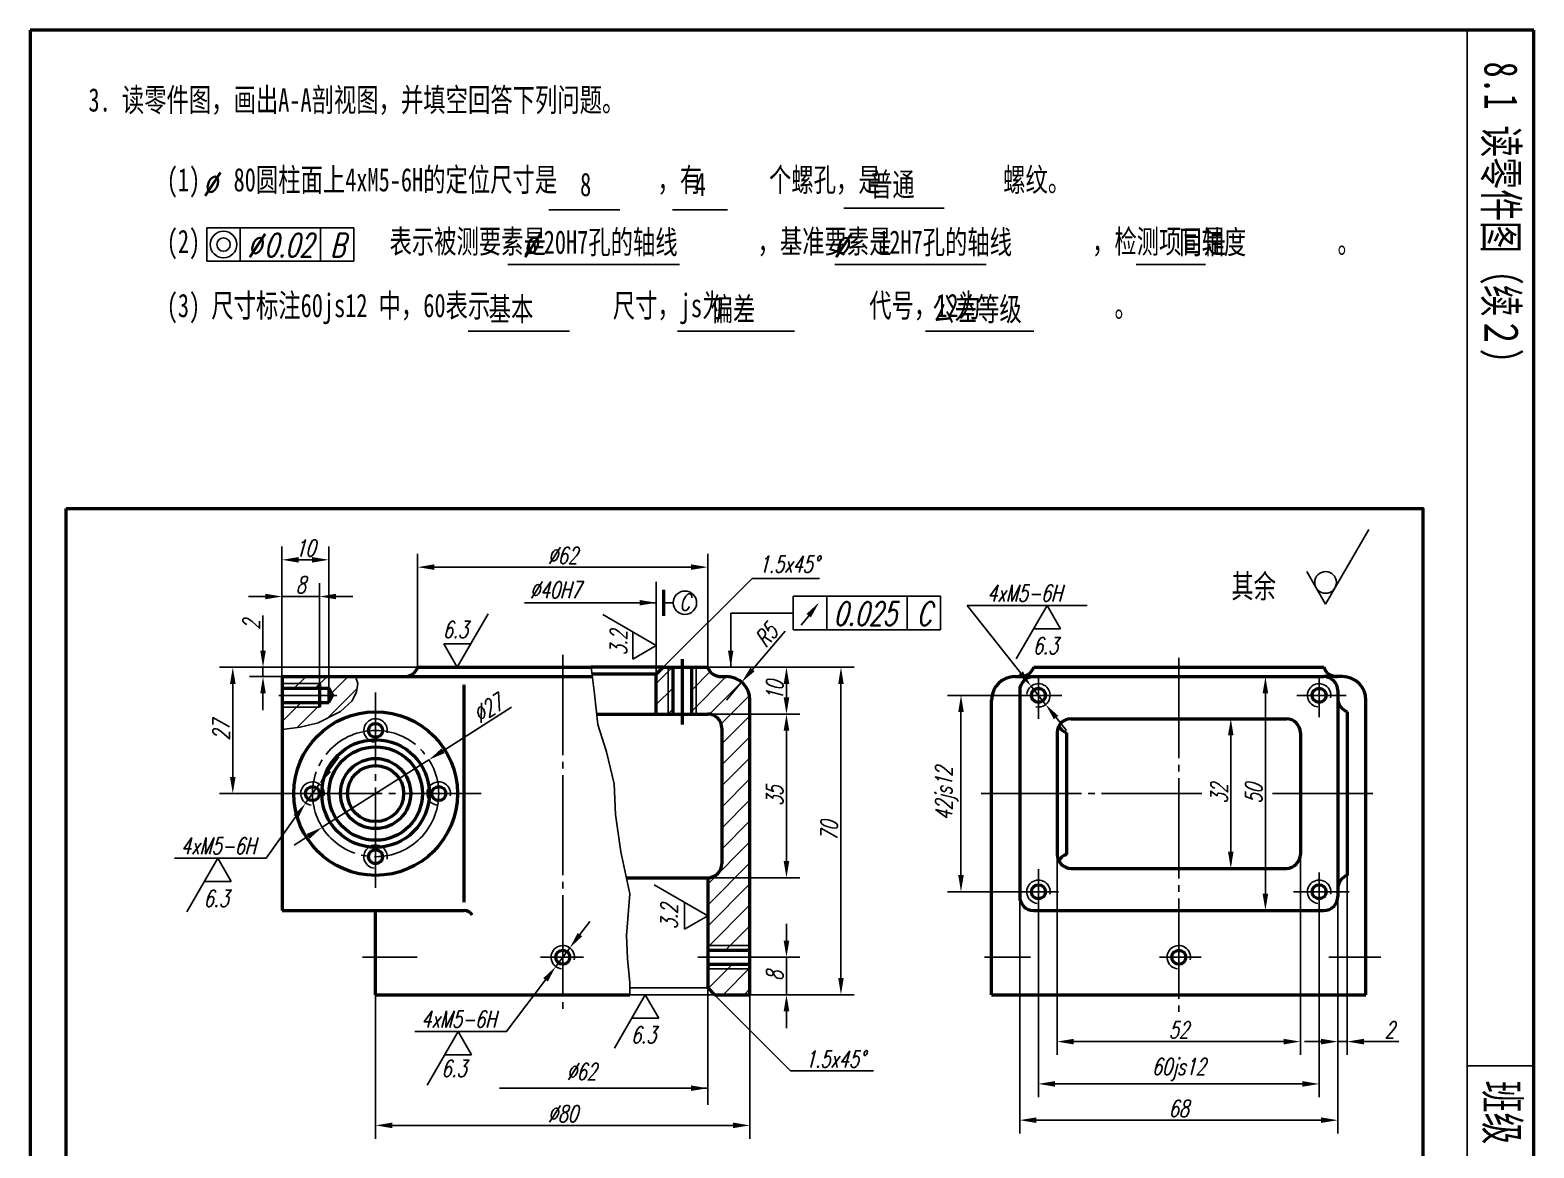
# Model space of a CAD drawing. Header units: millimetres. Extents: x -523 to 1030, y -411 to 275.
# Drawn here: x 91.7 to 316.7, y 108.1 to 275.4 of the extents above; entities that cross this region are included whole.
import ezdxf

# ---------------------------------------------------------------- set-up
doc = ezdxf.new("R2010")
doc.units = ezdxf.units.MM
doc.header["$PDMODE"] = 33
doc.header["$PDSIZE"] = 1.5
doc.linetypes.add('myCENTER', pattern=[18, 15, -1, 1, -1])
for name, color, linetype, lineweight in [('中心线', 7, 'myCENTER', 25), ('剖面线', 7, 'Continuous', 25), ('尺寸', 7, 'Continuous', 25), ('文字', 7, 'Continuous', 25), ('标注', 7, 'Continuous', 25), ('标题文字', 7, 'Continuous', 25), ('答案文字', 1, 'Continuous', 25), ('粗实线', 7, 'Continuous', 50), ('细实线', 7, 'Continuous', 25)]:
    doc.layers.add(name, color=color, linetype=linetype, lineweight=lineweight)
doc.styles.add('字母标注-3.5号', font='txt.shx', dxfattribs={"width": 0.7, "oblique": 15, "height": 3.5})
doc.styles.add('尺寸文字1-2.5号', font='txt.shx', dxfattribs={"width": 0.7, "oblique": 15, "height": 2.5})
doc.styles.add('标题汉字1-5号', font='SimSun.ttf', dxfattribs={"width": 0.7, "height": 5})
doc.styles.add('标题汉字2-3.5号', font='SimSun.ttf', dxfattribs={"width": 0.7, "height": 3.5})
doc.dimstyles.new('尺寸25', dxfattribs={"dimtxt": 2.5, "dimasz": 2.5, "dimexe": 2, "dimexo": 0, "dimgap": 0.5, "dimtad": 1, "dimdec": 0, "dimdsep": 46, "dimtxsty": '尺寸文字1-2.5号', "dimcen": 0, "dimadec": 0, "dimazin": 0, "dimtol": 1, "dimtp": 0.039, "dimtfac": 0.6, "dimtdec": 3, "dimtmove": 0, "dimatfit": 3, "dimfxl": 0, "dimarcsym": 0})
pattern_1 = [(45, (-1819.7339, -35.937), (-1.5715448, 1.5715448), [])]

# ---------------------------------------------------------------- blocks, each defined once
blk = doc.blocks.new('*D161')
at = {"layer": 'Defpoints', "color": 0}
for p in [(288.75, 148.89), (287.35, 131.04), (288.75, 124.02)]:
    blk.add_point(p, dxfattribs=at)
at = {"layer": '尺寸', "color": 0, "lineweight": -2}
for p, q in [((288.75, 148.89), (288.75, 122.02)), ((287.35, 131.04), (287.35, 122.02)), ((284.85, 124.02), (282.35, 124.02)), ((287.35, 124.02), (288.75, 124.02)), ((291.25, 124.02), (296.48, 124.02))]:
    blk.add_line(p, q, dxfattribs=at)
at = {"layer": '尺寸', "color": 0}
for points in [[(284.85, 124.44), (284.85, 123.6), (287.35, 124.02)], [(291.25, 124.44), (291.25, 123.6), (288.75, 124.02)]]:
    blk.add_solid(points, dxfattribs=at)
at = {"layer": '尺寸', "color": 0, "insert": (295.11, 125.77), "char_height": 2.5, "attachment_point": 5, "style": '尺寸文字1-2.5号'}
blk.add_mtext('2', dxfattribs=at)
blk = doc.blocks.new('*D162')
at = {"layer": 'Defpoints', "color": 0}
for p in [(239.75, 145.74), (287.35, 145.74), (287.35, 112.26)]:
    blk.add_point(p, dxfattribs=at)
at = {"layer": '尺寸', "color": 0, "lineweight": -2}
for p, q in [((239.75, 145.74), (239.75, 110.26)), ((287.35, 145.74), (287.35, 110.26)), ((242.25, 112.26), (284.85, 112.26))]:
    blk.add_line(p, q, dxfattribs=at)
at = {"layer": '尺寸', "color": 0}
for points in [[(242.25, 112.68), (242.25, 111.85), (239.75, 112.26)], [(284.85, 112.68), (284.85, 111.85), (287.35, 112.26)]]:
    blk.add_solid(points, dxfattribs=at)
at = {"layer": '尺寸', "color": 0, "insert": (263.55, 114.01), "char_height": 2.5, "attachment_point": 5, "style": '尺寸文字1-2.5号'}
blk.add_mtext('68', dxfattribs=at)
blk = doc.blocks.new('*D163')
at = {"layer": 'Defpoints', "color": 0}
for p in [(242.55, 142.57), (284.55, 142.08), (284.55, 117.69)]:
    blk.add_point(p, dxfattribs=at)
at = {"layer": '尺寸', "color": 0, "lineweight": -2}
for p, q in [((242.55, 142.57), (242.55, 115.69)), ((284.55, 142.08), (284.55, 115.69)), ((245.05, 117.69), (282.05, 117.69))]:
    blk.add_line(p, q, dxfattribs=at)
at = {"layer": '尺寸', "color": 0}
for points in [[(245.05, 118.11), (245.05, 117.27), (242.55, 117.69)], [(282.05, 118.11), (282.05, 117.27), (284.55, 117.69)]]:
    blk.add_solid(points, dxfattribs=at)
at = {"layer": '尺寸', "color": 0, "insert": (263.55, 119.86), "char_height": 2.5, "attachment_point": 5, "style": '尺寸文字1-2.5号'}
blk.add_mtext('60js12', dxfattribs=at)
blk = doc.blocks.new('*D164')
at = {"layer": 'Defpoints', "color": 0}
for p in [(245.35, 152.04), (281.75, 152.04), (281.75, 124.02)]:
    blk.add_point(p, dxfattribs=at)
at = {"layer": '尺寸', "color": 0, "lineweight": -2}
for p, q in [((245.35, 152.04), (245.35, 122.02)), ((281.75, 152.04), (281.75, 122.02)), ((247.85, 124.02), (279.25, 124.02))]:
    blk.add_line(p, q, dxfattribs=at)
at = {"layer": '尺寸', "color": 0}
for points in [[(247.85, 124.44), (247.85, 123.6), (245.35, 124.02)], [(279.25, 124.44), (279.25, 123.6), (281.75, 124.02)]]:
    blk.add_solid(points, dxfattribs=at)
at = {"layer": '尺寸', "color": 0, "insert": (263.55, 125.77), "char_height": 2.5, "attachment_point": 5, "style": '尺寸文字1-2.5号'}
blk.add_mtext('52', dxfattribs=at)
blk = doc.blocks.new('*D165')
at = {"layer": 'Defpoints', "color": 0}
for p in [(276.52, 178.64), (277.05, 178.64), (277.05, 143.64)]:
    blk.add_point(p, dxfattribs=at)
at = {"layer": '尺寸', "color": 0, "lineweight": -2}
for p, q in [((277.05, 178.64), (274.52, 178.64)), ((276.52, 146.14), (276.52, 176.14)), ((277.05, 143.64), (274.52, 143.64))]:
    blk.add_line(p, q, dxfattribs=at)
at = {"layer": '尺寸', "color": 0}
for points in [[(276.1, 176.14), (276.93, 176.14), (276.52, 178.64)], [(276.1, 146.14), (276.93, 146.14), (276.52, 143.64)]]:
    blk.add_solid(points, dxfattribs=at)
at = {"layer": '尺寸', "color": 0, "insert": (274.77, 161.14), "char_height": 2.5, "attachment_point": 5, "rotation": 90, "style": '尺寸文字1-2.5号'}
blk.add_mtext('50', dxfattribs=at)
blk = doc.blocks.new('*D166')
at = {"layer": 'Defpoints', "color": 0}
for p in [(271.34, 172.34), (272.05, 172.34), (271.69, 149.94)]:
    blk.add_point(p, dxfattribs=at)
at = {"layer": '尺寸', "color": 0, "lineweight": -2}
for p, q in [((272.05, 172.34), (269.34, 172.34)), ((271.34, 152.44), (271.34, 169.84)), ((271.69, 149.94), (269.34, 149.94))]:
    blk.add_line(p, q, dxfattribs=at)
at = {"layer": '尺寸', "color": 0}
for points in [[(270.92, 169.84), (271.75, 169.84), (271.34, 172.34)], [(270.92, 152.44), (271.75, 152.44), (271.34, 149.94)]]:
    blk.add_solid(points, dxfattribs=at)
at = {"layer": '尺寸', "color": 0, "insert": (269.59, 161.14), "char_height": 2.5, "attachment_point": 5, "rotation": 90, "style": '尺寸文字1-2.5号'}
blk.add_mtext('32', dxfattribs=at)
blk = doc.blocks.new('*D167')
at = {"layer": 'Defpoints', "color": 0}
for p in [(230.97, 175.84), (238.75, 175.84), (238.75, 146.44)]:
    blk.add_point(p, dxfattribs=at)
at = {"layer": '尺寸', "color": 0, "lineweight": -2}
for p, q in [((238.75, 175.84), (228.97, 175.84)), ((230.97, 148.94), (230.97, 173.34)), ((238.75, 146.44), (228.97, 146.44))]:
    blk.add_line(p, q, dxfattribs=at)
at = {"layer": '尺寸', "color": 0}
for points in [[(230.56, 173.34), (231.39, 173.34), (230.97, 175.84)], [(230.56, 148.94), (231.39, 148.94), (230.97, 146.44)]]:
    blk.add_solid(points, dxfattribs=at)
at = {"layer": '尺寸', "color": 0, "insert": (228.81, 161.14), "char_height": 2.5, "attachment_point": 5, "rotation": 90, "style": '尺寸文字1-2.5号'}
blk.add_mtext('42js12', dxfattribs=at)
blk = doc.blocks.new('*D168')
at = {"layer": 'Defpoints', "color": 0}
for p in [(241.46, 177.22), (243.64, 174.47)]:
    blk.add_point(p, dxfattribs=at)
at = {"layer": '尺寸', "color": 0, "lineweight": -2}
for p, q in [((231.88, 189.29), (239.91, 179.17)), ((243.64, 174.47), (241.46, 177.22)), ((245.19, 172.52), (246.75, 170.56))]:
    blk.add_line(p, q, dxfattribs=at)
at = {"layer": '尺寸', "color": 0}
for points in [[(240.24, 179.43), (239.58, 178.91), (241.46, 177.22)], [(245.52, 172.78), (244.87, 172.26), (243.64, 174.47)]]:
    blk.add_solid(points, dxfattribs=at)
blk = doc.blocks.new('*D169')
at = {"layer": 'Defpoints', "color": 0}
for p in [(143.38, 131.04), (199.38, 131.04), (199.38, 111.48)]:
    blk.add_point(p, dxfattribs=at)
at = {"layer": '尺寸', "color": 0, "lineweight": -2}
for p, q in [((143.38, 131.04), (143.38, 109.48)), ((199.38, 131.04), (199.38, 109.48)), ((145.88, 111.48), (196.88, 111.48))]:
    blk.add_line(p, q, dxfattribs=at)
at = {"layer": '尺寸', "color": 0}
for points in [[(145.88, 111.9), (145.88, 111.07), (143.38, 111.48)], [(196.88, 111.9), (196.88, 111.07), (199.38, 111.48)]]:
    blk.add_solid(points, dxfattribs=at)
at = {"layer": '尺寸', "color": 0, "insert": (171.38, 113.23), "char_height": 2.5, "attachment_point": 5, "style": '尺寸文字1-2.5号'}
blk.add_mtext('%%c80', dxfattribs=at)
blk = doc.blocks.new('*D104')
at = {"layer": 'Defpoints', "color": 0}
for p in [(172.44, 138.04), (170.33, 135.25)]:
    blk.add_point(p, dxfattribs=at)
at = {"layer": '尺寸', "color": 0, "lineweight": -2}
for p, q in [((173.95, 140.03), (175.46, 142.02)), ((172.44, 138.04), (170.33, 135.25)), ((162.93, 125.5), (168.82, 133.26))]:
    blk.add_line(p, q, dxfattribs=at)
at = {"layer": '尺寸', "color": 0}
for points in [[(173.62, 140.28), (174.29, 139.78), (172.44, 138.04)], [(168.48, 133.51), (169.15, 133.01), (170.33, 135.25)]]:
    blk.add_solid(points, dxfattribs=at)
blk = doc.blocks.new('*D170')
at = {"layer": 'Defpoints', "color": 0}
for p in [(134.95, 162.57), (132.92, 159.72)]:
    blk.add_point(p, dxfattribs=at)
at = {"layer": '尺寸', "color": 0, "lineweight": -2}
for p, q in [((136.41, 164.6), (137.87, 166.63)), ((134.95, 162.57), (132.92, 159.72)), ((126.99, 151.46), (131.46, 157.69))]:
    blk.add_line(p, q, dxfattribs=at)
at = {"layer": '尺寸', "color": 0}
for points in [[(136.07, 164.84), (136.75, 164.36), (134.95, 162.57)], [(131.12, 157.93), (131.8, 157.45), (132.92, 159.72)]]:
    blk.add_solid(points, dxfattribs=at)
blk = doc.blocks.new('*D171')
at = {"layer": 'Defpoints', "color": 0}
for p in [(151.37, 166.2), (135.4, 156.09)]:
    blk.add_point(p, dxfattribs=at)
at = {"layer": '尺寸', "color": 0, "lineweight": -2}
for p, q in [((163.74, 174.05), (153.48, 167.54)), ((135.4, 156.09), (151.37, 166.2)), ((133.29, 154.75), (131.18, 153.41))]:
    blk.add_line(p, q, dxfattribs=at)
at = {"layer": '尺寸', "color": 0}
for points in [[(153.25, 167.9), (153.7, 167.19), (151.37, 166.2)], [(133.07, 155.1), (133.52, 154.39), (135.4, 156.09)]]:
    blk.add_solid(points, dxfattribs=at)
at = {"layer": '尺寸', "color": 0, "insert": (160.19, 173.87), "char_height": 2.5, "attachment_point": 5, "rotation": 32.3729, "style": '尺寸文字1-2.5号'}
blk.add_mtext('%%c27', dxfattribs=at)
blk = doc.blocks.new('*D172')
at = {"layer": 'Defpoints', "color": 0}
for p in [(136.38, 196.13), (129.38, 192.63), (136.38, 176.89)]:
    blk.add_point(p, dxfattribs=at)
at = {"layer": '尺寸', "color": 0, "lineweight": -2}
for p, q in [((129.38, 192.63), (129.38, 198.13)), ((136.38, 176.89), (136.38, 198.13)), ((131.88, 196.13), (133.88, 196.13))]:
    blk.add_line(p, q, dxfattribs=at)
at = {"layer": '尺寸', "color": 0}
for points in [[(131.88, 196.54), (131.88, 195.71), (129.38, 196.13)], [(133.88, 196.54), (133.88, 195.71), (136.38, 196.13)]]:
    blk.add_solid(points, dxfattribs=at)
at = {"layer": '尺寸', "color": 0, "insert": (132.88, 197.88), "char_height": 2.5, "attachment_point": 5, "style": '尺寸文字1-2.5号'}
blk.add_mtext('10', dxfattribs=at)
blk = doc.blocks.new('*D173')
at = {"layer": 'Defpoints', "color": 0}
for p in [(134.98, 190.63), (129.38, 178.64), (134.98, 177.59)]:
    blk.add_point(p, dxfattribs=at)
at = {"layer": '尺寸', "color": 0, "lineweight": -2}
for p, q in [((129.38, 178.64), (129.38, 192.63)), ((134.98, 177.59), (134.98, 192.63)), ((126.88, 190.63), (124.38, 190.63)), ((129.38, 190.63), (134.98, 190.63)), ((137.48, 190.63), (139.98, 190.63))]:
    blk.add_line(p, q, dxfattribs=at)
at = {"layer": '尺寸', "color": 0}
for points in [[(126.88, 191.05), (126.88, 190.22), (129.38, 190.63)], [(137.48, 191.05), (137.48, 190.22), (134.98, 190.63)]]:
    blk.add_solid(points, dxfattribs=at)
at = {"layer": '尺寸', "color": 0, "insert": (132.18, 192.38), "char_height": 2.5, "attachment_point": 5, "style": '尺寸文字1-2.5号'}
blk.add_mtext('8', dxfattribs=at)
blk = doc.blocks.new('*D174')
at = {"layer": 'Defpoints', "color": 0}
for p in [(122.02, 180.04), (124.54, 180.04), (129.38, 161.14)]:
    blk.add_point(p, dxfattribs=at)
at = {"layer": '尺寸', "color": 0, "lineweight": -2}
for p, q in [((124.54, 180.04), (120.02, 180.04)), ((122.02, 163.64), (122.02, 177.54)), ((129.38, 161.14), (120.02, 161.14))]:
    blk.add_line(p, q, dxfattribs=at)
at = {"layer": '尺寸', "color": 0}
for points in [[(121.6, 177.54), (122.44, 177.54), (122.02, 180.04)], [(121.6, 163.64), (122.44, 163.64), (122.02, 161.14)]]:
    blk.add_solid(points, dxfattribs=at)
at = {"layer": '尺寸', "color": 0, "insert": (120.27, 170.59), "char_height": 2.5, "attachment_point": 5, "rotation": 90, "style": '尺寸文字1-2.5号'}
blk.add_mtext('27', dxfattribs=at)
blk = doc.blocks.new('*D175')
at = {"layer": 'Defpoints', "color": 0}
for p in [(126.54, 180.04), (149.68, 180.04), (129.38, 178.64)]:
    blk.add_point(p, dxfattribs=at)
at = {"layer": '尺寸', "color": 0, "lineweight": -2}
for p, q in [((126.54, 182.54), (126.54, 187.77)), ((149.68, 180.04), (124.54, 180.04)), ((126.54, 178.64), (126.54, 180.04)), ((129.38, 178.64), (124.54, 178.64)), ((126.54, 176.14), (126.54, 173.64))]:
    blk.add_line(p, q, dxfattribs=at)
at = {"layer": '尺寸', "color": 0}
for points in [[(126.13, 182.54), (126.96, 182.54), (126.54, 180.04)], [(126.13, 176.14), (126.96, 176.14), (126.54, 178.64)]]:
    blk.add_solid(points, dxfattribs=at)
at = {"layer": '尺寸', "color": 0, "insert": (124.79, 186.41), "char_height": 2.5, "attachment_point": 5, "rotation": 90, "style": '尺寸文字1-2.5号'}
blk.add_mtext('2', dxfattribs=at)
blk = doc.blocks.new('*D176')
at = {"layer": 'Defpoints', "color": 0}
for p in [(199.38, 173.04), (193.08, 148.54), (204.86, 148.54)]:
    blk.add_point(p, dxfattribs=at)
at = {"layer": '尺寸', "color": 0, "lineweight": -2}
for p, q in [((199.38, 173.04), (206.86, 173.04)), ((204.86, 170.54), (204.86, 151.04)), ((193.08, 148.54), (206.86, 148.54))]:
    blk.add_line(p, q, dxfattribs=at)
at = {"layer": '尺寸', "color": 0}
for points in [[(204.44, 170.54), (205.28, 170.54), (204.86, 173.04)], [(204.44, 151.04), (205.28, 151.04), (204.86, 148.54)]]:
    blk.add_solid(points, dxfattribs=at)
at = {"layer": '尺寸', "color": 0, "insert": (203.11, 160.79), "char_height": 2.5, "attachment_point": 5, "rotation": 90, "style": '尺寸文字1-2.5号'}
blk.add_mtext('35', dxfattribs=at)
blk = doc.blocks.new('*D177')
at = {"layer": 'Defpoints', "color": 0}
for p in [(193.08, 180.04), (193.08, 173.04), (204.86, 173.04)]:
    blk.add_point(p, dxfattribs=at)
at = {"layer": '尺寸', "color": 0, "lineweight": -2}
for p, q in [((193.08, 180.04), (206.86, 180.04)), ((204.86, 177.54), (204.86, 175.54)), ((193.08, 173.04), (206.86, 173.04))]:
    blk.add_line(p, q, dxfattribs=at)
at = {"layer": '尺寸', "color": 0}
for points in [[(204.44, 177.54), (205.28, 177.54), (204.86, 180.04)], [(204.44, 175.54), (205.28, 175.54), (204.86, 173.04)]]:
    blk.add_solid(points, dxfattribs=at)
at = {"layer": '尺寸', "color": 0, "insert": (203.11, 176.54), "char_height": 2.5, "attachment_point": 5, "rotation": 90, "style": '尺寸文字1-2.5号'}
blk.add_mtext('10', dxfattribs=at)
blk = doc.blocks.new('*D105')
at = {"layer": 'Defpoints', "color": 0}
for p in [(193.08, 180.04), (213.01, 180.04), (206.86, 131.04)]:
    blk.add_point(p, dxfattribs=at)
at = {"layer": '尺寸', "color": 0, "lineweight": -2}
for p, q in [((193.08, 180.04), (215.01, 180.04)), ((213.01, 133.54), (213.01, 177.54)), ((206.86, 131.04), (215.01, 131.04))]:
    blk.add_line(p, q, dxfattribs=at)
at = {"layer": '尺寸', "color": 0}
for points in [[(212.6, 177.54), (213.43, 177.54), (213.01, 180.04)], [(212.6, 133.54), (213.43, 133.54), (213.01, 131.04)]]:
    blk.add_solid(points, dxfattribs=at)
at = {"layer": '尺寸', "color": 0, "insert": (211.26, 155.54), "char_height": 2.5, "attachment_point": 5, "rotation": 90, "style": '尺寸文字1-2.5号'}
blk.add_mtext('70', dxfattribs=at)
blk = doc.blocks.new('*D178')
at = {"layer": 'Defpoints', "color": 0}
for p in [(201.26, 136.64), (204.86, 136.64), (199.38, 131.04)]:
    blk.add_point(p, dxfattribs=at)
at = {"layer": '尺寸', "color": 0, "lineweight": -2}
for p, q in [((204.86, 139.14), (204.86, 141.64)), ((201.26, 136.64), (206.86, 136.64)), ((204.86, 131.04), (204.86, 136.64)), ((199.38, 131.04), (206.86, 131.04)), ((204.86, 128.54), (204.86, 126.04))]:
    blk.add_line(p, q, dxfattribs=at)
at = {"layer": '尺寸', "color": 0}
for points in [[(204.44, 139.14), (205.28, 139.14), (204.86, 136.64)], [(204.44, 128.54), (205.28, 128.54), (204.86, 131.04)]]:
    blk.add_solid(points, dxfattribs=at)
at = {"layer": '尺寸', "color": 0, "insert": (203.11, 133.84), "char_height": 2.5, "attachment_point": 5, "rotation": 90, "style": '尺寸文字1-2.5号'}
blk.add_mtext('8', dxfattribs=at)
blk = doc.blocks.new('*D179')
at = {"layer": 'Defpoints', "color": 0}
for p in [(198.15, 177.81), (195.88, 175.14)]:
    blk.add_point(p, dxfattribs=at)
at = {"layer": '尺寸', "color": 0, "lineweight": -2}
for p, q in [((204.65, 185.44), (199.77, 179.71)), ((195.88, 175.14), (198.15, 177.81))]:
    blk.add_line(p, q, dxfattribs=at)
at = {"layer": '尺寸', "color": 0}
blk.add_solid([(199.46, 179.98), (200.09, 179.44), (198.15, 177.81)], dxfattribs=at)
at = {"layer": '尺寸', "color": 0, "insert": (201.83, 184.83), "char_height": 2.5, "attachment_point": 5, "rotation": 49.6071, "style": '尺寸文字1-2.5号'}
blk.add_mtext('R5', dxfattribs=at)
blk = doc.blocks.new('*D180')
at = {"layer": 'Defpoints', "color": 0}
for p in [(193.08, 195.03), (149.68, 180.04), (193.08, 180.04)]:
    blk.add_point(p, dxfattribs=at)
at = {"layer": '尺寸', "color": 0, "lineweight": -2}
for p, q in [((149.68, 180.04), (149.68, 197.03)), ((193.08, 180.04), (193.08, 197.03)), ((152.18, 195.03), (190.58, 195.03))]:
    blk.add_line(p, q, dxfattribs=at)
at = {"layer": '尺寸', "color": 0}
for points in [[(152.18, 195.45), (152.18, 194.62), (149.68, 195.03)], [(190.58, 195.45), (190.58, 194.62), (193.08, 195.03)]]:
    blk.add_solid(points, dxfattribs=at)
at = {"layer": '尺寸', "color": 0, "insert": (171.38, 196.78), "char_height": 2.5, "attachment_point": 5, "style": '尺寸文字1-2.5号'}
blk.add_mtext('%%C62', dxfattribs=at)

msp = doc.modelspace()

# ---------------------------------------------------------------- hatches: boundary and pattern name
at = {"layer": '剖面线'}
h = msp.add_hatch(dxfattribs=at)
h.set_pattern_fill('ANSI31', color=256, scale=0.7, style=0)
h.set_pattern_definition(pattern_1)
h.paths.add_polyline_path([(187.835, 180.045), (186.435, 180.045), (185.385, 178.995), (185.385, 173.045), (187.835, 173.045)])
h.paths.add_polyline_path([(199.385, 175.145, 0.4142136), (195.885, 178.645), (195.065, 178.645, -0.3178372), (193.085, 180.045), (190.635, 180.045), (190.635, 173.045), (193.085, 173.045, -0.4142136), (195.185, 170.945), (195.185, 150.645, -0.4142136), (193.085, 148.545), (193.085, 137.695), (199.385, 137.695)])
h.paths.add_polyline_path([(199.385, 135.595), (193.085, 135.595), (193.085, 132.045), (194.085, 131.045), (199.385, 131.045)])
h = msp.add_hatch(dxfattribs=at)
h.set_pattern_fill('ANSI31', color=256, scale=0.7, style=0)
h.set_pattern_definition(pattern_1)
h.paths.add_polyline_path([(140.53, 176.388), (140.728, 177.637), (140.398, 178.645), (129.385, 178.645), (129.385, 176.895), (136.385, 176.895), (136.991, 175.845), (136.385, 174.795), (129.385, 174.795), (129.385, 170.731), (132.099, 171.06), (134.8, 171.718), (138.159, 173.428), (139.871, 175.006)])

# ---------------------------------------------------------------- linework, layer by layer
at = {"layer": '中心线'}
for p, q in [((171.385, 181.914), (171.385, 128.476)), ((263.551, 181.447), (263.551, 128.476)), ((242.551, 178.645), (242.551, 172.347)), ((284.551, 178.645), (284.551, 172.589)), ((137.603, 175.845), (128.915, 175.845)), ((143.385, 147.031), (143.385, 176.272)), ((238.75, 175.845), (246.053, 175.845)), ((281.216, 175.845), (288.617, 175.845)), ((129.385, 161.145), (159.158, 161.145)), ((234.007, 161.145), (267.583, 161.145)), ((277.59, 161.145), (293.364, 161.145)), ((242.551, 149.829), (242.551, 142.565)), ((284.551, 149.345), (284.551, 142.081)), ((238.75, 146.445), (245.568, 146.445)), ((280.731, 146.445), (289.053, 146.445)), ((141.429, 136.645), (149.621, 136.645)), ((168.064, 136.645), (174.487, 136.645)), ((191.613, 136.645), (201.258, 136.645)), ((234.467, 136.645), (241.369, 136.645)), ((260.694, 136.645), (266.906, 136.645)), ((286.002, 136.645), (293.805, 136.645))]:
    msp.add_line(p, q, dxfattribs=at)
msp.add_circle((143.385, 161.145), 9.45, dxfattribs=at)
at = {"layer": '尺寸'}
for p, q in [((118.132, 240.813), (118.132, 245.813)), ((118.132, 245.813), (140.152, 245.813)), ((123.132, 240.813), (123.132, 245.813)), ((135.152, 240.813), (135.152, 245.813)), ((140.152, 240.813), (140.152, 245.813)), ((118.132, 240.813), (140.152, 240.813)), ((186.435, 180.045), (199.724, 193.334)), ((199.724, 193.334), (209.823, 193.334)), ((205.881, 185.668), (205.881, 190.668)), ((205.881, 190.668), (227.901, 190.668)), ((210.881, 185.668), (210.881, 190.668)), ((222.901, 185.668), (222.901, 190.668)), ((227.901, 185.668), (227.901, 190.668)), ((249.862, 189.288), (231.881, 189.288)), ((205.881, 185.668), (227.901, 185.668)), ((126.991, 151.46), (113.309, 151.46)), ((193.085, 132.045), (181.403, 132.045)), ((194.085, 131.045), (181.403, 131.045)), ((193.085, 132.045), (193.085, 114.582)), ((194.085, 131.045), (205.463, 119.666)), ((162.95, 125.525), (149.267, 125.525)), ((205.463, 119.666), (217.889, 119.666))]:
    msp.add_line(p, q, dxfattribs=at)
msp.add_lwpolyline([(208.186, 187.767), (207.076, 186.342)], dxfattribs=at)
msp.add_solid([(207.858, 188.023), (209.723, 189.739), (208.515, 187.511)], dxfattribs=at)
at = {"layer": '文字'}
for p, q in [((169.283, 248.507), (179.935, 248.507)), ((187.805, 248.507), (196.043, 248.507)), ((213.427, 248.747), (228.434, 248.747)), ((163.193, 240.336), (188.85, 240.336)), ((212.075, 240.336), (234.714, 240.336)), ((257.18, 240.336), (267.529, 240.336)), ((157.227, 230.332), (172.379, 230.332)), ((188.578, 230.332), (206.083, 230.332)), ((225.679, 230.332), (241.877, 230.332))]:
    msp.add_line(p, q, dxfattribs=at)
for radius in [2, 1]:
    msp.add_circle((120.632, 243.313), radius, dxfattribs=at)
at = {"layer": '标注'}
for p, q in [((285.524, 189.483), (291.991, 200.683)), ((285.524, 189.483), (282.695, 194.383)), ((186.511, 189.706), (187.916, 189.706)), ((243.844, 189.288), (239.225, 181.288)), ((243.844, 189.288), (245.865, 185.788)), ((155.601, 180.045), (160.22, 188.045)), ((185.385, 183.304), (177.385, 187.923)), ((181.885, 181.283), (181.885, 185.325)), ((245.865, 185.788), (241.823, 185.788)), ((155.601, 180.045), (153.58, 183.545)), ((153.58, 183.545), (157.621, 183.545)), ((185.385, 183.304), (181.885, 181.283)), ((119.778, 151.46), (115.16, 143.46)), ((119.778, 151.46), (121.799, 147.96)), ((121.799, 147.96), (117.758, 147.96)), ((193.085, 142.852), (185.085, 147.471)), ((189.585, 140.831), (189.585, 144.873)), ((193.085, 142.852), (189.585, 140.831)), ((183.729, 131.045), (179.11, 123.045)), ((183.729, 131.045), (185.75, 127.545)), ((185.75, 127.545), (181.709, 127.545)), ((155.737, 125.525), (151.118, 117.525)), ((155.737, 125.525), (157.758, 122.025)), ((157.758, 122.025), (153.716, 122.025))]:
    msp.add_line(p, q, dxfattribs=at)
for centre, radius in [((285.524, 192.749), 1.633), ((189.666, 189.706), 1.75)]:
    msp.add_circle(centre, radius, dxfattribs=at)
at = {"layer": '粗实线'}
for p, q in [((316.691, 275.413), (91.691, 275.413)), ((91.691, 275.413), (91.691, -34.587)), ((316.691, -34.587), (316.691, 275.413)), ((186.511, 187.752), (186.511, 191.62)), ((149.685, 180.045), (175.64, 180.045)), ((186.435, 180.045), (175.64, 180.045)), ((186.435, 180.045), (185.385, 178.995)), ((186.435, 180.045), (193.085, 180.045)), ((187.835, 180.045), (187.835, 173.045)), ((189.235, 181.269), (189.235, 171.492)), ((190.635, 180.045), (190.635, 173.045)), ((241.851, 180.045), (285.251, 180.045)), ((129.385, 178.645), (175.814, 178.645)), ((129.385, 178.645), (129.385, 143.645)), ((185.385, 178.995), (175.771, 178.995)), ((185.385, 173.045), (185.385, 178.995)), ((195.065, 178.645), (195.885, 178.645)), ((239.051, 178.645), (241.851, 178.645)), ((241.851, 178.645), (285.251, 178.645)), ((288.051, 178.645), (285.251, 178.645)), ((129.385, 176.895), (136.385, 176.895)), ((134.985, 177.595), (134.985, 174.095)), ((136.385, 176.895), (136.991, 175.845)), ((136.385, 176.895), (136.385, 174.795)), ((136.385, 174.795), (136.991, 175.845)), ((156.635, 144.872), (156.635, 177.419)), ((239.751, 176.545), (239.751, 145.745)), ((287.351, 176.545), (287.351, 145.745)), ((129.385, 174.795), (136.385, 174.795)), ((199.385, 131.045), (199.385, 175.145)), ((235.551, 131.045), (235.551, 175.145)), ((288.751, 173.395), (288.751, 148.895)), ((291.551, 131.045), (291.551, 175.145)), ((176.46, 173.045), (193.085, 173.045)), ((247.451, 172.345), (279.651, 172.345)), ((195.185, 170.945), (195.185, 150.645)), ((245.351, 170.245), (245.351, 152.045)), ((246.751, 170.245), (246.751, 152.045)), ((281.751, 170.245), (281.751, 152.045)), ((180.9, 148.545), (193.085, 148.545)), ((193.085, 148.545), (193.085, 132.045)), ((247.451, 149.945), (279.651, 149.945)), ((129.385, 143.645), (156.635, 143.645)), ((143.385, 131.045), (143.385, 143.645)), ((241.851, 143.645), (285.251, 143.645)), ((193.085, 137.695), (199.385, 137.695)), ((193.085, 135.595), (199.385, 135.595)), ((143.385, 131.045), (181.403, 131.045)), ((193.085, 132.045), (194.085, 131.045)), ((194.085, 131.045), (199.385, 131.045)), ((235.551, 131.045), (291.551, 131.045))]:
    msp.add_line(p, q, dxfattribs=at)
msp.add_lwpolyline([(97.093, 203.803), (300.08, 203.803), (300.08, -29.133), (97.093, -29.133)], close=True, dxfattribs=at)
for centre, radius in [((242.551, 175.845), 1.05), ((284.551, 175.845), 1.05), ((143.385, 161.145), 12.25), ((143.385, 170.595), 1.05), ((143.385, 161.145), 8.05), ((143.385, 161.145), 7), ((143.385, 161.145), 5.25), ((143.385, 161.145), 4.2), ((133.935, 161.145), 1.05), ((152.835, 161.145), 1.05), ((143.385, 151.695), 1.05), ((242.551, 146.445), 1.05), ((284.551, 146.445), 1.05), ((171.385, 136.645), 1.05), ((263.551, 136.645), 1.05)]:
    msp.add_circle(centre, radius, dxfattribs=at)
for centre, radius, start, end in [((147.705, 180.745), 2.1, 270, 340.52878), ((195.065, 180.745), 2.1, 199.47122, 270), ((239.871, 180.745), 2.1, 270, 340.52878), ((287.231, 180.745), 2.1, 199.47122, 270), ((195.885, 175.145), 3.5, 0, 90), ((239.051, 175.145), 3.5, 90, 180), ((241.851, 176.545), 2.1, 90, 180), ((285.251, 176.545), 2.1, 0, 90), ((288.051, 175.145), 3.5, 0, 90), ((289.451, 175.375), 2.1, 180, 250.52878), ((193.085, 170.945), 2.1, 0, 90), ((247.451, 170.245), 2.1, 90, 180), ((247.451, 172.225), 2.1, 208.12551, 250.52878), ((279.651, 170.245), 2.1, 0, 90), ((247.451, 152.045), 2.1, 180, 270), ((247.451, 150.065), 2.1, 109.47122, 151.87449), ((279.651, 152.045), 2.1, 270, 0), ((193.085, 150.645), 2.1, 270, 0), ((289.451, 146.915), 2.1, 109.47122, 180), ((241.851, 145.745), 2.1, 180, 270), ((285.251, 145.745), 2.1, 270, 0), ((156.635, 142.245), 1.4, 30, 90)]:
    msp.add_arc(centre, radius, start, end, dxfattribs=at)
at = {"layer": '细实线'}
for p, q in [((306.691, -34.587), (306.691, 275.413)), ((185.385, 178.995), (185.385, 192.855)), ((187.135, 180.045), (187.135, 173.045)), ((191.335, 180.045), (191.335, 173.045)), ((129.385, 177.595), (134.985, 177.595)), ((129.385, 174.095), (134.985, 174.095)), ((193.085, 138.395), (199.385, 138.395)), ((193.085, 134.895), (199.385, 134.895)), ((316.691, 120.413), (306.691, 120.413))]:
    msp.add_line(p, q, dxfattribs=at)
for points in [[(175.64, 180.045), (176.134, 176.084), (176.628, 171.48), (177.945, 167.37), (179.098, 162.602), (179.262, 157.998), (180.086, 152.407), (181.403, 146.159), (180.909, 139.911), (181.074, 136.459), (181.403, 132.841), (181.403, 131.045)], [(129.385, 170.731), (132.099, 171.06), (134.8, 171.718), (138.159, 173.428), (139.871, 175.006), (140.53, 176.388), (140.728, 177.637), (140.398, 178.645)]]:
    msp.add_lwpolyline(points, dxfattribs=at)
for centre, start, end in [((242.551, 175.845), 258.07438, 173.7145), ((284.551, 175.845), 348.07438, 263.7145), ((143.385, 170.595), 348.07438, 263.7145), ((133.935, 161.145), 348.07438, 263.7145), ((152.835, 161.145), 348.07438, 263.7145), ((143.385, 151.695), 348.07438, 263.7145), ((242.551, 146.445), 348.07438, 263.7145), ((284.551, 146.445), 348.07438, 263.7145), ((171.385, 136.645), 348.07438, 263.7145), ((263.551, 136.645), 348.07438, 263.7145)]:
    msp.add_arc(centre, 1.75, start, end, dxfattribs=at)

# ---------------------------------------------------------------- texts
at = {"layer": '尺寸', "oblique": 15, "width": 0.7}
for s, height, style, p in [('0.02', 3.5, '字母标注-3.5号', (126.719, 241.46)), ('B', 3.5, '字母标注-3.5号', (136.597, 241.46)), ('1.5x45%%D', 2.5, '尺寸文字1-2.5号', (200.743, 194.209)), ('%%c40H7', 2.5, '尺寸文字1-2.5号', (166.46, 190.371)), ('4xM5-6H', 2.5, '尺寸文字1-2.5号', (234.904, 189.888)), ('0.025', 3.5, '字母标注-3.5号', (211.904, 186.316)), ('C', 3.5, '字母标注-3.5号', (224.346, 186.316)), ('4xM5-6H', 2.5, '尺寸文字1-2.5号', (114.271, 152.059)), ('4xM5-6H', 2.5, '尺寸文字1-2.5号', (150.23, 126.124)), ('1.5x45%%D', 2.5, '尺寸文字1-2.5号', (207.665, 120.16)), ('%%c62', 2.5, '尺寸文字1-2.5号', (171.961, 118.276))]:
    msp.add_text(s, height=height, dxfattribs=dict(at, style=style)).set_placement(p)
at = {"layer": '尺寸', "style": '标题汉字1-5号', "width": 0.7}
msp.add_text('其余', height=3.5, dxfattribs=at).set_placement((271.419, 190.427))
at = {"layer": '文字', "style": '标题汉字2-3.5号', "width": 0.7}
for s, p in [('3. 读零件图，画出A-A剖视图，并填空回答下列问题。', (100.424, 263.217)), ('(1)   80圆柱面上4xM5-6H的定位尺寸是         ，有      个螺孔，是           螺纹。', (112.14, 251.264)), ('(2)                 表示被测要素是                   ，基准要素是                  ，检测项目是          。', (112.14, 242.028)), ('(3) 尺寸标注60js12 中，60表示           尺寸，js为             代号，12为            。', (112.14, 232.448))]:
    msp.add_text(s, height=3.5, dxfattribs=at).set_placement(p)
at = {"layer": '文字', "style": '尺寸文字1-2.5号', "oblique": 15, "width": 0.7}
for p in [(117.534, 250.582), (124.215, 241.412)]:
    msp.add_text('%%C', height=3.5, dxfattribs=at).set_placement(p)
at = {"layer": '标注', "style": '尺寸文字1-2.5号', "oblique": 15, "width": 0.7}
for s, p in [('C', (188.831, 188.53)), ('6.3', (153.447, 184.434)), ('6.3', (241.725, 182.014)), ('6.3', (117.66, 144.186)), ('6.3', (181.611, 123.771)), ('6.3', (153.232, 118.747))]:
    msp.add_text(s, height=2.5, dxfattribs=at).set_placement(p)
for p in [(180.996, 181.827), (188.543, 140.856)]:
    msp.add_text('3.2', height=2.5, rotation=90, dxfattribs=at).set_placement(p)
at = {"layer": '标题文字', "style": '标题汉字1-5号', "width": 0.7}
for s, p in [('8.1 读零件图（续２）', (309.29, 270.679)), ('班级', (309.456, 118.188))]:
    msp.add_text(s, height=5, rotation=270, dxfattribs=at).set_placement(p)
at = {"layer": '答案文字', "style": '标题汉字2-3.5号', "width": 0.7}
for s, p in [('普通', (217.355, 250.558)), ('8', (173.98, 250.558)), ('4', (191.142, 250.558)), ('20H7孔的轴线                  12H7孔的轴线               同轴度', (168.544, 241.926)), ('基本', (160.309, 231.903)), ('偏差', (193.503, 231.903)), ('公差等级', (226.697, 231.903))]:
    msp.add_text(s, height=3.5, dxfattribs=at).set_placement(p)
at = {"layer": '答案文字', "style": '尺寸文字1-2.5号', "oblique": 15, "width": 0.7}
for p in [(165.406, 241.423), (211.926, 241.423)]:
    msp.add_text('%%C', height=3.5, dxfattribs=at).set_placement(p)

# ---------------------------------------------------------------- dimensions: what is measured, and where the dimension line sits
at = {"layer": '尺寸'}
for base, p1, p2, text, picture, middle in [((136.385, 196.127), (129.385, 192.632), (136.385, 176.895), '10', '*D172', (132.885, 197.877)), ((193.085, 195.032), (149.685, 180.045), (193.085, 180.045), '%%C62', '*D180', (171.385, 196.782)), ((134.985, 190.632), (129.385, 178.645), (134.985, 177.595), '8', '*D173', (132.185, 192.382)), ((281.751, 124.02), (245.351, 152.045), (281.751, 152.045), '52', '*D164', (263.551, 125.77)), ((288.751, 124.02), (287.351, 131.045), (288.751, 148.895), '2', '*D161', (295.113, 125.77)), ((287.351, 112.263), (239.751, 145.745), (287.351, 145.745), '68', '*D162', (263.551, 114.013)), ((284.551, 117.689), (242.551, 142.565), (284.551, 142.081), '60js12', '*D163', (263.551, 119.856)), ((199.385, 111.484), (143.385, 131.045), (199.385, 131.045), '%%c80', '*D169', (171.385, 113.234))]:
    dim = msp.add_linear_dim(base=base, p1=p1, p2=p2, text=text, dimstyle='尺寸25', dxfattribs=at)
    dim.commit()
    dim.dimension.update_dxf_attribs({"geometry": picture, "text_midpoint": middle})
for p1, p2, text, picture, middle in [((243.639, 174.474), (241.463, 177.216), ' ', '*D168', (231.881, 189.288)), ((135.404, 156.085), (151.366, 166.205), '%%c27', '*D171', (161.13, 172.395)), ((134.955, 162.567), (132.915, 159.723), ' ', '*D170', (126.991, 151.46)), ((172.442, 138.039), (170.327, 135.251), ' ', '*D104', (162.934, 125.502))]:
    dim = msp.add_diameter_dim_2p(p1=p1, p2=p2, text=text, dimstyle='尺寸25', dxfattribs=at)
    dim.commit()
    dim.dimension.update_dxf_attribs({"geometry": picture, "text_midpoint": middle, "dimtype": 163})
for base, p1, p2, text, picture, middle in [((126.544, 180.045), (129.385, 178.645), (149.685, 180.045), '2', '*D175', (124.794, 186.407)), ((122.021, 180.045), (129.385, 161.145), (124.544, 180.045), '27', '*D174', (120.271, 170.595)), ((204.86, 173.045), (193.085, 180.045), (193.085, 173.045), '10', '*D177', (203.11, 176.545)), ((213.012, 180.045), (206.86, 131.045), (193.085, 180.045), '70', '*D105', (211.262, 155.545)), ((276.518, 178.645), (277.054, 143.645), (277.054, 178.645), '50', '*D165', (274.768, 161.145)), ((230.974, 175.845), (238.75, 146.445), (238.75, 175.845), '42js12', '*D167', (228.807, 161.145)), ((204.86, 148.545), (199.385, 173.045), (193.085, 148.545), '35', '*D176', (203.11, 160.795)), ((271.336, 172.345), (271.693, 149.945), (272.051, 172.345), '32', '*D166', (269.586, 161.145)), ((204.86, 136.645), (199.385, 131.045), (201.258, 136.645), '8', '*D178', (203.11, 133.845))]:
    dim = msp.add_linear_dim(base=base, p1=p1, p2=p2, angle=90, text=text, dimstyle='尺寸25', dxfattribs=at)
    dim.commit()
    dim.dimension.update_dxf_attribs({"geometry": picture, "text_midpoint": middle})
dim = msp.add_radius_dim(center=(195.885, 175.145), mpoint=(198.153, 177.811), text='R5', dimstyle='尺寸25', dxfattribs=at)
dim.commit()
dim.dimension.update_dxf_attribs({"geometry": '*D179', "text_midpoint": (203.159, 183.694), "dimtype": 164})

# ---------------------------------------------------------------- leaders
for points in [[(185.385, 189.706), (165.681, 189.706)], [(196.519, 180.045), (196.519, 188.168), (205.881, 188.168)], [(193.085, 117.047), (161.929, 117.047)]]:
    msp.add_leader(points, dimstyle='尺寸25', override={"dimgap": 0.5, "dimtad": 0}, dxfattribs=at)

doc.saveas('drawing.dxf')
